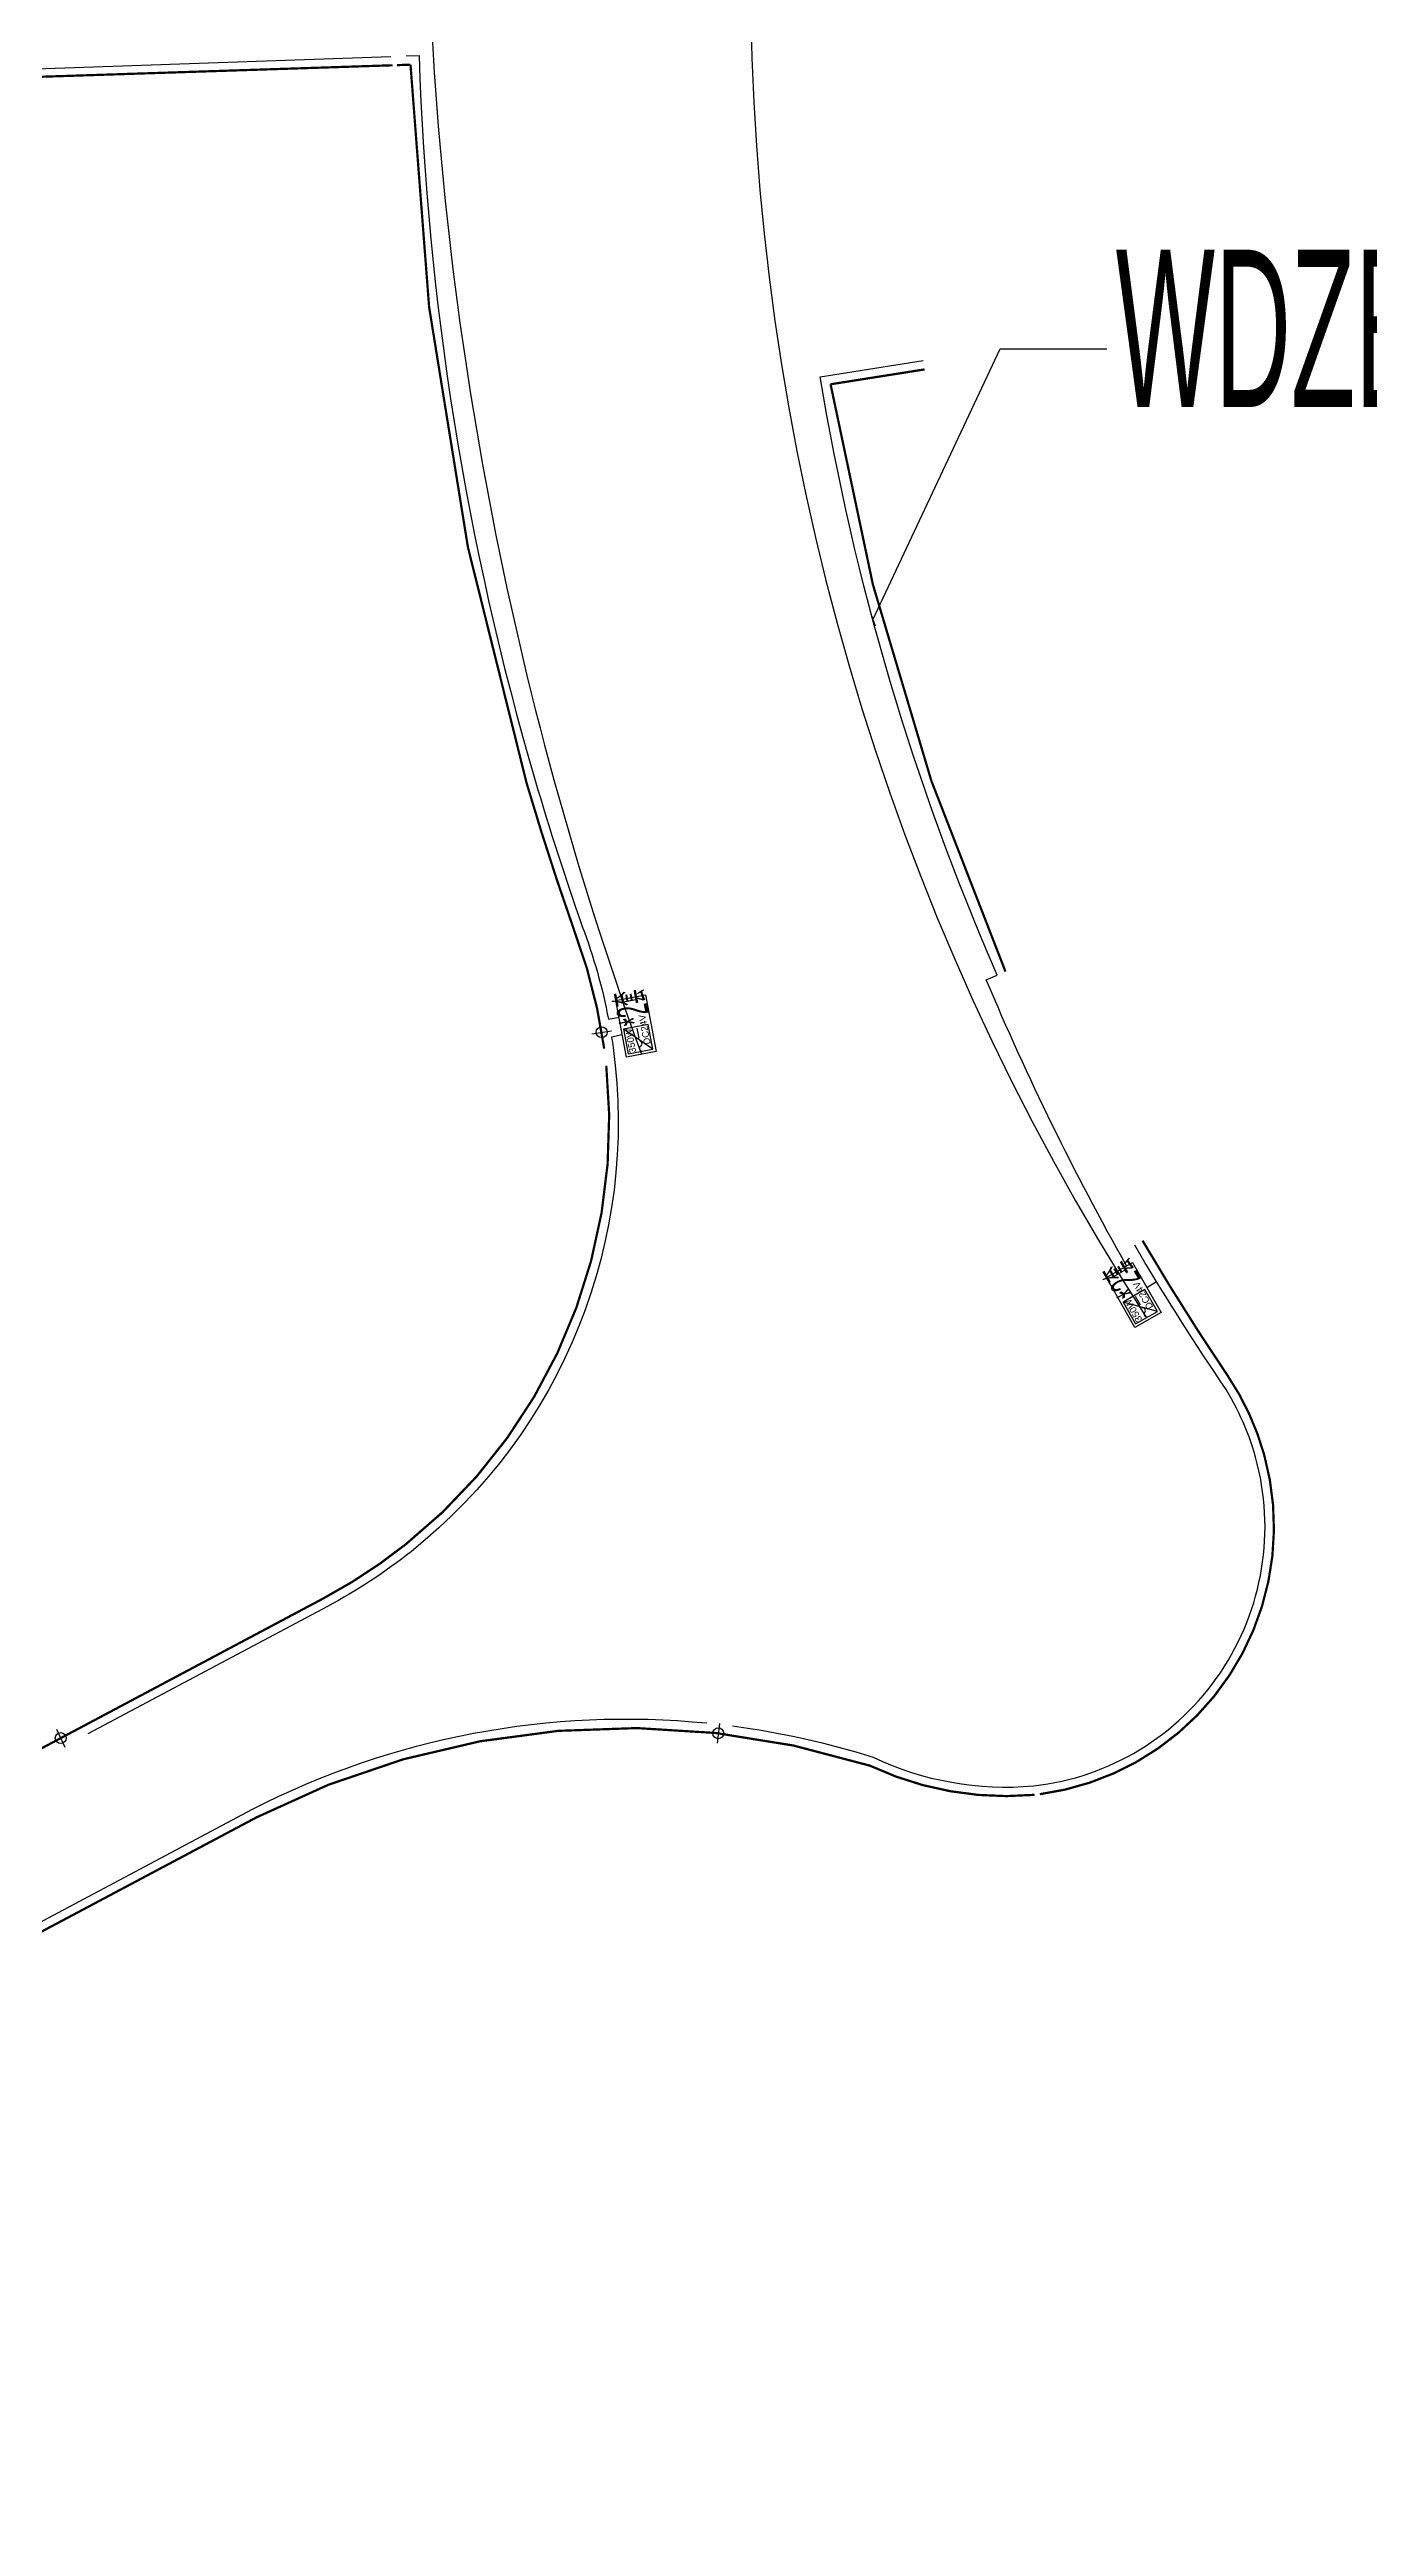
# Model space of a CAD drawing. Header units: inches. Extents: x -187843 to 1582678, y -554589 to 1835338.
# Drawn here: x 1343450 to 1372823, y -359621 to -304525 of the extents above; entities that cross this region are included whole.
import ezdxf
from ezdxf import colors
from ezdxf.entities.mleader import LeaderData, LeaderLine
from ezdxf.lldxf.tags import DXFTag
from ezdxf.math import Vec2, Vec3

# ---------------------------------------------------------------- set-up
doc = ezdxf.new("R2010")
doc.units = ezdxf.units.IN
doc.header["$MEASUREMENT"] = 0
doc.layers.get('0').update_dxf_attribs({"color": 253})
for name, color, linetype in [('0-LIGHT-TXT', 90, 'Continuous'), ('0-SL01', 1, 'Continuous'), ('0-开关电源', 3, 'Continuous'), ('LT-220V', 5, 'Continuous'), ('LT-24V', 4, 'Continuous')]:
    doc.layers.add(name, color=color, linetype=linetype)
doc.styles.add('SMDEI', font='smsim.shx', dxfattribs={"width": 0.75, "bigfont": 'smfs.shx'})
doc.styles.get("Standard").update_dxf_attribs({"font": 'arial.ttf'})
tags = doc.linetypes.add('SL01_LINE', pattern='A,0.3,-0.3,["SL01",Standard,S=0.2,R=-0.1,X=-0.1,Y=-0.1],-1.2', length=1.8).pattern_tags.tags
tags[6] = DXFTag(74, 10)

# ---------------------------------------------------------------- blocks, each defined once
blk = doc.blocks.new('LEDDR01')
at = {"layer": '0-开关电源'}
for p, q in [((-224, 0), (224, 448)), ((19, 205), (198, 205))]:
    blk.add_line(p, q, dxfattribs=at)
blk.add_lwpolyline([(-224, 0), (224, 0), (224, 448), (-224, 448)], close=True, dxfattribs=at)
for centre, start, end in [((-171, 187), 19.4712, 160.5288), ((-81, 219), 199.4712, 340.5288)]:
    blk.add_arc(centre, 47.5, start, end, dxfattribs=at)
at = {"color": 3}
for s, p in [('350W', (-219, 302)), ('DC24V', (-122, 21))]:
    blk.add_text(s, height=120, dxfattribs=at).set_placement(p)
blk = doc.blocks.new('分割')
at = {"layer": 'LT-220V'}
blk.add_lwpolyline([(-168, 141), (166, -144)], dxfattribs=at)
blk.add_circle((0, 0), 121, dxfattribs=at)
blk = doc.blocks.new('_Oblique')
at = {"color": 0, "linetype": 'ByBlock', "lineweight": -2}
blk.add_line((-0.5, -0.5), (0.5, 0.5), dxfattribs=at)

msp = doc.modelspace()

# ---------------------------------------------------------------- linework, layer by layer
at = {"layer": '0-LIGHT-TXT', "color": 7}
for points in [[(1356291, -326937), (1356052, -325680), (1356712, -325554), (1356951, -326811)], [(1367604, -332950), (1366968, -331839), (1367551, -331505), (1368187, -332616)]]:
    msp.add_lwpolyline(points, close=True, dxfattribs=at)
at = {"layer": '0-SL01', "linetype": 'SL01_LINE', "const_width": 50}
msp.add_lwpolyline([(1351083, -304875), (1337524, -305318)], dxfattribs=at)
for points in [[(1355794, -326748, 0.055437), (1355118, -324097, -0.01322), (1354067, -320842, -0.062796), (1351483, -304861), (1351183, -304872)], [(1364723, -325034, -0.060964), (1360831, -311971), (1362923, -311640)], [(1355840, -327130, -0.256267), (1351377, -337775, -0.045874), (1349540, -338980), (1320039, -354666), (1313152, -358328, -0.17621), (1307554, -359514, 0.303141)], [(1365487, -343333, 0.455504), (1370479, -335780, 0.081114), (1369668, -334024, -0.015838), (1367773, -331019, 2.079672)], [(1320247, -358632), (1342489, -346806), (1348061, -343846, -0.197573), (1361703, -342697, 0.13329), (1365370, -343347, -0.535792)]]:
    msp.add_lwpolyline(points, format="xyb", dxfattribs=at)
at = {"layer": 'LT-220V'}
for points in [[(1367906, -272808, 0.294952), (1367860, -332733, -1.319742)], [(1359007, -273675, 0.107554), (1351862, -301831, 0.080687), (1356621, -326874, -1.223045)]]:
    msp.add_lwpolyline(points, format="xyb", dxfattribs=at)
at = {"layer": 'LT-24V', "color": 4}
for points in [[(1338234, -305124), (1351045, -304677)], [(1367869, -332061), (1368084, -331929)]]:
    msp.add_lwpolyline(points, dxfattribs=at)
for points in [[(1351389, -304665), (1351676, -304654, 0.063575), (1354259, -320785, 0.013212), (1355306, -324029, -0.04279), (1355889, -326096), (1356123, -326052)], [(1364539, -325114, -0.061865), (1360601, -311805), (1362892, -311443)], [(1367418, -331581, -0.029134), (1364296, -325216), (1364539, -325114)], [(1356197, -326445), (1355958, -326490, -0.004623), (1355992, -326720, -0.264841), (1351502, -337931, -0.045874), (1349634, -339156), (1344306, -341989)], [(1358646, -341814, -0.044142), (1361777, -342510, 0.133697), (1365350, -343148, 0.461316), (1370287, -335834, 0.081114), (1369503, -334136, -0.015838), (1367600, -331121)], [(1337996, -348735), (1338093, -348917), (1342395, -346629), (1347968, -343668, -0.144329), (1358080, -341749)]]:
    msp.add_lwpolyline(points, format="xyb", dxfattribs=at)

# ---------------------------------------------------------------- block references
at = {"layer": '0-开关电源', "color": 3}
for p, xscale, yscale, zscale, rotation in [((1356826, -326488), 1.249999999999998, 1.249999999999998, 1.249999999999998, 100.7459996243458), ((1367964, -332351), 1.25, 1.25, 1.25, 119.7875998200618)]:
    msp.add_blockref('LEDDR01', p, dxfattribs=dict(at, xscale=xscale, yscale=yscale, zscale=zscale, rotation=rotation))
at = {"layer": 'LT-220V'}
for p, rotation in [((1355737, -326383), 48.78460481046513), ((1343699, -342085), 336.2162647489971), ((1358332, -341977), 303.5420336876591)]:
    msp.add_blockref('分割', p, dxfattribs=dict(at, rotation=rotation))

# ---------------------------------------------------------------- texts
at = {"layer": '0-LIGHT-TXT', "color": 7, "style": 'SMDEI', "width": 0.5}
msp.add_text('WDZB-RYJY2*4 JDG20 SCE/WC', height=3500, dxfattribs=at).set_placement((1367177, -312475))
for rotation, p in [(100.746, (1356825, -326147)), (119.7876, (1367851, -332029))]:
    msp.add_text('*2套', height=700, rotation=rotation, dxfattribs=at).set_placement(p)

# ---------------------------------------------------------------- leaders
at = {"layer": '0-LIGHT-TXT', "color": 7}
ml = msp.add_multileader_mtext('Standard', dxfattribs=at)
ml.set_content('', color=7)
ml.set_leader_properties()
ml.set_arrow_properties(name='OBLIQUE')
ml.build(insert=Vec2(0, 0))
ml.multileader.update_dxf_attribs({"text_right_attachment_type": 6, "dogleg_length": 0.36, "arrow_head_size": 200})
ctx = ml.context
ctx.base_point, ctx.char_height, ctx.arrow_head_size, ctx.landing_gap_size, ctx.plane_origin = Vec3(1366982, -311180), 0.18, 200, 0.09, Vec3(1362019, -316552)
ctx.right_attachment = 6
notes = []
notes.append((ctx, [(0, (1, 1, 0), (1364607, -311180), (1, 0), 2375, [(0, [(1361772, -317212)], 0, [])])]))
ctx.mtext.insert, ctx.mtext.flow_direction = Vec3(1366982, -311180), 5
for ctx, leaders in notes:
    for number, flags, end, landing, length, lines in leaders:
        leader = LeaderData()
        leader.index, (leader.has_last_leader_line, leader.has_dogleg_vector, leader.attachment_direction) = number, flags
        leader.last_leader_point, leader.dogleg_vector, leader.dogleg_length = Vec3(end), Vec3(landing), length
        for number, points, colour, breaks in lines:
            line = LeaderLine()
            line.index, line.vertices, line.color, line.breaks = number, Vec3.list(points), colors.encode_raw_color(colour), breaks
            leader.lines.append(line)
        ctx.leaders.append(leader)

doc.saveas('drawing.dxf')
